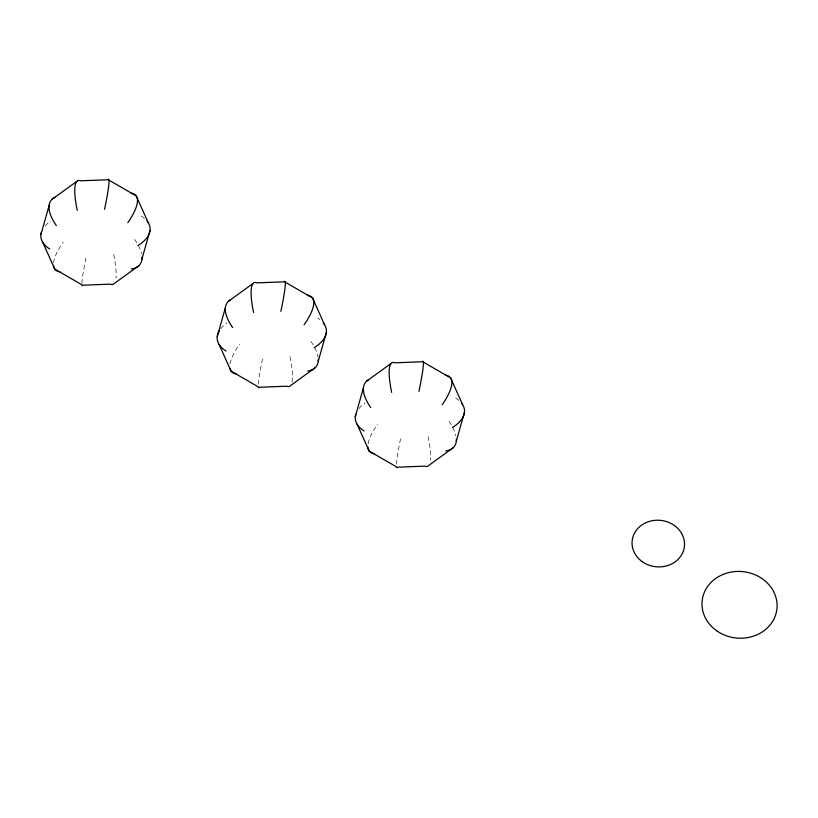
<?xml version="1.0" encoding="UTF-8"?>
<svg xmlns="http://www.w3.org/2000/svg" width="818" height="818" viewBox="0 0 818 818"><rect width="100%" height="100%" fill="white"/><g stroke="black" fill="none" stroke-linecap="round" stroke-linejoin="round"><path stroke-width="0.61" stroke-dasharray="4.09 3.07" d="M81.964 283.263A54.775 3.691 -76.2 0 1 86.401 255.645M134.643 239.429A54.775 22.659 35.5 0 1 141.524 253.907M113.692 254.582A54.775 11.718 71.4 0 1 115.972 278.069M53.569 262.782A54.775 17.699 -42.7 0 1 63.201 242.22M45.133 225.891A54.775 24.939 -4.5 0 1 50.675 220.952M141.258 215.983A54.775 24.939 -4.5 0 1 144.438 218.334M396.403 464.154A54.775 3.691 -76.2 0 1 400.81 437.64M449.051 421.423A54.775 22.659 35.5 0 1 455.923 435.902M428.1 436.577A54.775 11.718 71.4 0 1 430.38 460.064M368.11 443.775A54.775 17.699 -42.7 0 1 377.609 424.215M358.836 408.734A54.775 24.939 -4.5 0 1 365.084 402.947M455.667 397.977A54.775 24.939 -4.5 0 1 458.847 400.329M290.012 356.648A54.775 11.718 71.4 0 1 291.791 382.916M258.324 384.225A54.775 3.691 -76.2 0 1 262.721 357.711M310.963 341.495A54.775 22.659 35.5 0 1 318.059 357.139M230.032 363.846A54.775 17.699 -42.7 0 1 239.521 344.286M220.748 328.795A54.775 24.939 -4.5 0 1 226.995 323.018M317.578 318.049A54.775 24.939 -4.5 0 1 319.766 319.582"/><path stroke-width="1.23" d="M40.9 234.613L49.08 205.625M141.872 259.337L150.052 230.359M217.22 336.668L225.4 307.691M318.192 361.403L326.372 332.415M355.298 416.607L363.478 387.62M456.28 441.331L464.45 412.344M52.209 199.173L76.841 181.361M138.743 265.799L114.111 283.611A54.775 11.718 71.4 0 1 110.43 284.143L83.139 285.206A54.775 3.691 -76.2 0 1 82.035 284.858L54.765 269.071L42.71 242.271M228.529 301.228L253.161 283.417M315.063 367.855L290.431 385.667A54.775 11.718 71.4 0 1 286.75 386.208L259.459 387.272A54.775 3.691 -76.2 0 1 258.355 386.924L231.085 371.137L219.03 344.337M366.607 381.157L391.239 363.356M453.152 447.794L428.52 465.595A54.775 11.718 71.4 0 1 424.828 466.137L397.548 467.201A54.775 3.691 -76.2 0 1 396.444 466.853L369.163 451.066L357.118 424.266M108.917 180.103L136.187 195.891L148.242 222.69M285.237 282.169L312.507 297.956L324.562 324.756M423.315 362.098L450.595 377.885L462.64 404.685M141.954 257.302A54.775 22.659 35.5 0 1 131.381 268.989M56.309 225.533A54.775 22.659 35.5 0 1 54.867 197.373M77.26 210.379A54.775 11.718 71.4 0 1 80.522 180.819L107.812 179.756A54.775 3.691 -76.2 0 1 104.551 209.316M131.013 193.191A54.775 17.699 -42.7 0 1 127.751 222.741M59.939 271.77A54.775 17.699 -42.7 0 1 53.651 266.341M146.964 220.901A54.775 24.939 -4.5 0 1 137.997 245.543M49.694 248.979A54.775 24.939 -4.5 0 1 41.36 232.363M456.352 439.297A54.775 22.659 35.5 0 1 445.79 450.984M370.707 407.528A54.775 22.659 35.5 0 1 368.294 379.9M391.658 392.374A54.775 11.718 71.4 0 1 394.92 362.814L422.211 361.75A54.775 3.691 -76.2 0 1 418.949 391.311M445.411 375.186A54.775 17.699 -42.7 0 1 442.149 404.736M374.347 453.765A54.775 17.699 -42.7 0 1 367.916 447.231M461.372 402.896A54.775 24.939 -4.5 0 1 452.405 427.538M364.092 430.974A54.775 24.939 -4.5 0 1 355.769 414.348M318.274 359.358A54.775 22.659 35.5 0 1 307.701 371.055M232.629 327.599A54.775 22.659 35.5 0 1 230.216 299.971M253.58 312.445A54.775 11.718 71.4 0 1 256.842 282.885L284.132 281.821A54.775 3.691 -76.2 0 1 280.871 311.382M307.333 295.257A54.775 17.699 -42.7 0 1 304.071 324.807M236.259 373.836A54.775 17.699 -42.7 0 1 229.97 368.407M323.284 322.967A54.775 24.939 -4.5 0 1 314.316 347.599M226.013 351.045A54.775 24.939 -4.5 0 1 219.214 331.014M716.711 630.811A37.608 33.354 6.3 0 0 776.783 610.024A37.608 33.354 6.3 0 0 725.137 573.643A37.608 33.354 6.3 0 0 716.711 630.811M642.335 561.721A26.278 23.313 6.3 0 0 684.318 547.191A26.278 23.313 6.3 0 0 648.224 521.772A26.278 23.313 6.3 0 0 642.335 561.721"/></g></svg>
